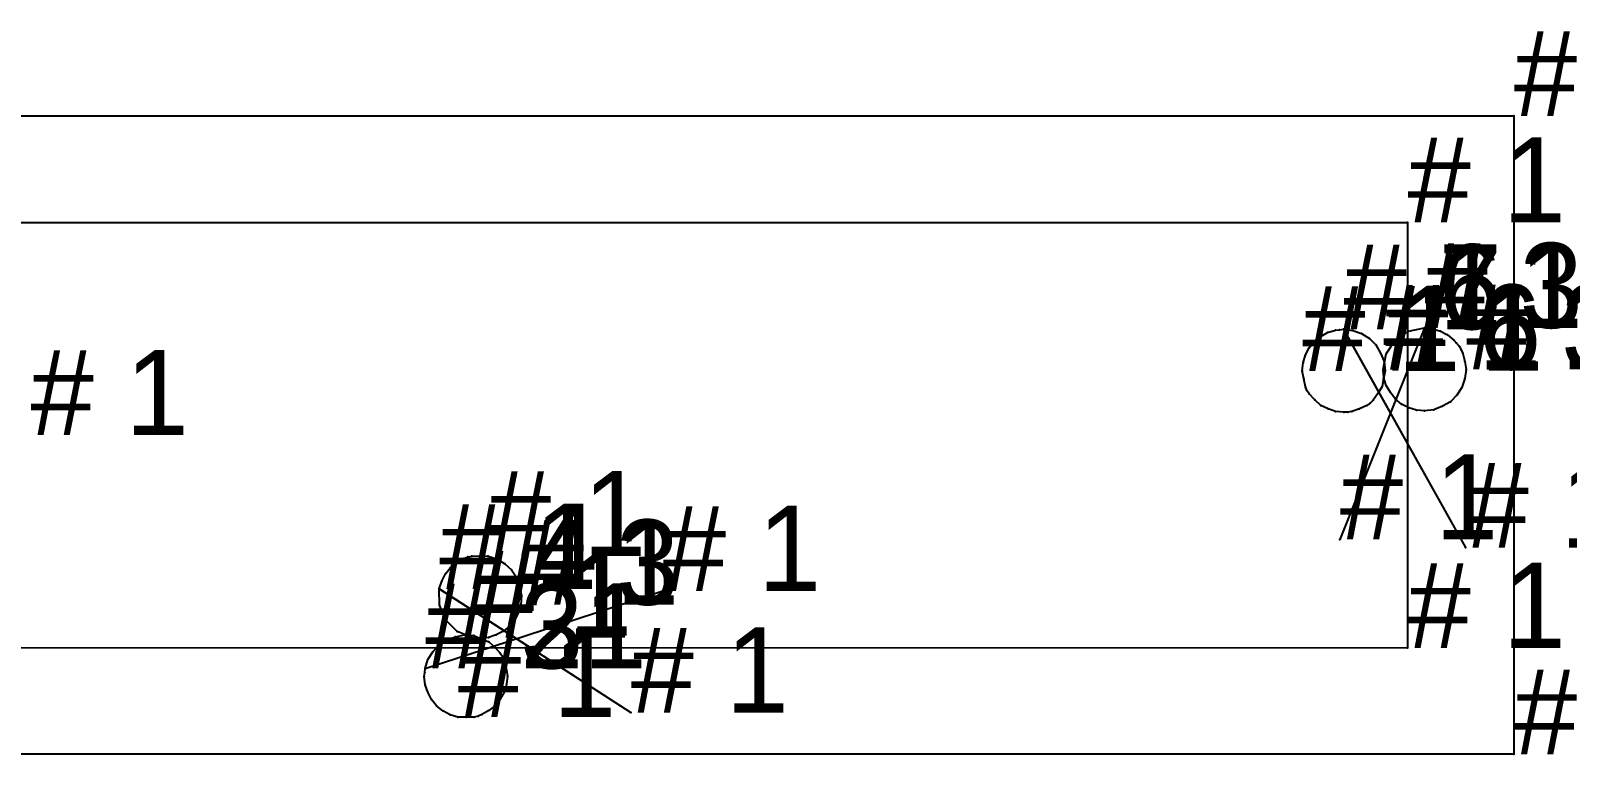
# Model space of a CAD drawing. Extents: x -10 to 8445, y -315 to 270.
# Drawn here: x 3280.1 to 3424.4, y -30 to 38 of the extents above; entities that cross this region are included whole.
import ezdxf

# ---------------------------------------------------------------- set-up
doc = ezdxf.new("R2010")
doc.units = 0

# ---------------------------------------------------------------- blocks, each defined once
blk = doc.blocks.new('SP7400910-S_XS')
at = {"layer": '1'}
blk.add_lwpolyline([(-30982.1289, -61601.4453), (-31511.9121, -61601.4492), (-31511.9121, -61541.4492), (-30982.1289, -61541.4492)], close=True, dxfattribs=at)
at = {"layer": '14'}
blk.add_lwpolyline([(-30992.1289, -61591.4453), (-31501.9199, -61591.4648), (-31501.9199, -61551.4648), (-30992.127, -61551.4648)], close=True, dxfattribs=at)
at = {"layer": '2'}
for p in [(-30982.1289, -61541.4492), (-30992.127, -61551.4648), (-30999.6289, -61561.8047), (-30998.8945, -61561.5859), (-30998.5117, -61561.5469), (-30998.1289, -61561.5117), (-30998.1289, -61561.5117), (-30998.1289, -61561.5117), (-30996.4492, -61561.9063), (-30990.5352, -61561.3828), (-30990.5352, -61561.3828), (-30990.5352, -61561.3828), (-30989.043, -61561.6797), (-31000.8945, -61562.6602), (-30995.0977, -61562.9805), (-30993.2852, -61562.5352), (-30987.7773, -61562.5195), (-30987.5313, -61562.8125), (-30987.2852, -61563.1094), (-31001.7227, -61563.9219), (-30994.332, -61564.5391), (-30986.9258, -61563.7852), (-31002.0195, -61565.418), (-31002.0195, -61565.4258), (-31001.8711, -61566.1641), (-30994.4258, -61565.3008), (-30994.4258, -61565.3008), (-30994.3867, -61565.6758), (-30994.3711, -61566.1523), (-30994.3477, -61566.0508), (-30994.2227, -61565.3984), (-30994.2227, -61565.4063), (-30986.6289, -61565.2734), (-30986.6289, -61565.2734), (-31001.7227, -61566.9063), (-31001.3555, -61567.5781), (-30994.5195, -61566.8984), (-30994.1211, -61566.7891), (-30987.0273, -61566.9648), (-31000.2773, -61568.6563), (-30998.8789, -61569.2344), (-30998.1133, -61569.3125), (-30998.1133, -61569.3125), (-30997.3555, -61569.2383), (-30995.9414, -61568.6563), (-30995.3633, -61568.1641), (-30993.2773, -61568.0547), (-30992.0117, -61568.8984), (-30990.5195, -61569.1875), (-30990.5195, -61569.1875), (-30989.6523, -61569.0781), (-30988.0977, -61568.3203), (-30998.4824, -61581.2539), (-30986.6855, -61582.0273), (-31081.4219, -61583.418), (-31081.0859, -61583.2344), (-31080.75, -61583.0508), (-31080.0156, -61582.8281), (-31078.4961, -61582.8203), (-31078.4941, -61582.8203), (-31076.9141, -61583.5352), (-31082.4883, -61584.4961), (-31075.793, -61584.8516), (-31083.0664, -61585.9063), (-31083.0664, -61585.9063), (-31083.0664, -61585.9063), (-31075.3477, -61586.5195), (-31062.0684, -61586.0938), (-31075.4063, -61587.3945), (-31075.4063, -61587.3945), (-31082.4648, -61588.832), (-31075.9766, -61588.8008), (-31082.3789, -61590.6875), (-31080.6992, -61590.2383), (-31079.9746, -61590.4766), (-31079.9727, -61590.4766), (-31079.832, -61590.3008), (-31079.8281, -61590.3008), (-31079.5957, -61590.5117), (-31079.2188, -61590.5469), (-31079.125, -61590.5859), (-31078.4531, -61590.4648), (-31078.4219, -61590.8711), (-31077.0508, -61589.8828), (-31083.6914, -61591.8086), (-31077.3398, -61591.9453), (-30992.1289, -61591.4453), (-31084.4395, -61593.7656), (-31084.4023, -61593.3828), (-31084.4023, -61593.3828), (-31084.4023, -61593.3828), (-31076.9727, -61592.6133), (-31084.4766, -61594.1445), (-31084.4023, -61594.9102), (-31076.7461, -61594.8672), (-31076.7461, -61594.8672), (-31076.6719, -61594.1094), (-31083.8047, -61596.3125), (-31077.8047, -61596.8672), (-31076.9648, -61595.6016), (-31082.7266, -61597.375), (-31081.3164, -61597.9492), (-31081.3125, -61597.9492), (-31080.5547, -61597.9453), (-31079.7969, -61597.9453), (-31079.0703, -61597.7188), (-31065.0938, -61597.5273), (-30982.1289, -61601.4453)]:
    blk.add_point(p, dxfattribs=at)
at = {"layer": '3'}
for p in [(-31000.2832, -61562.1953), (-30997.2676, -61561.6172), (-30992.0293, -61561.6875), (-30989.7734, -61561.457), (-30988.3711, -61562.0352), (-31001.3711, -61563.2539), (-30995.7109, -61562.3711), (-30987.0742, -61563.4297), (-31001.9434, -61564.6563), (-30994.6719, -61563.7461), (-30994.1309, -61563.8047), (-30986.7422, -61564.5234), (-30994.2695, -61566.4297), (-30986.7324, -61566.1445), (-31001.5723, -61567.25), (-30994.916, -61567.5547), (-30993.7324, -61567.4414), (-30987.4863, -61567.7031), (-31000.8477, -61568.1367), (-30999.5957, -61568.9805), (-30997.7402, -61569.3125), (-30996.6426, -61568.9805), (-30995.6328, -61568.4375), (-30992.6875, -61568.5391), (-30991.2813, -61569.1172), (-30988.8535, -61568.7461), (-31082.0078, -61583.9063), (-31080.3945, -61582.9023), (-31079.2559, -61582.7891), (-31077.6621, -61583.0898), (-31082.8457, -61585.1719), (-31076.2813, -61584.1289), (-31075.5234, -61585.6719), (-31083.0547, -61587.4297), (-31075.623, -61588.125), (-31076.4629, -61589.3945), (-31081.5488, -61590.4141), (-31081.3828, -61589.9023), (-31078.832, -61590.543), (-31077.7402, -61590.2109), (-31084.1309, -61592.5547), (-31083.0957, -61591.1758), (-31077.8535, -61591.3867), (-31077.123, -61592.2617), (-31076.7832, -61593.3594), (-31076.8184, -61595.2422), (-31084.1406, -61595.625), (-31077.3574, -61596.2539), (-31083.3184, -61596.8984), (-31082.0488, -61597.7305), (-31079.4316, -61597.8711), (-31078.4219, -61597.3242)]:
    blk.add_point(p, dxfattribs=at)
at = {"layer": '8'}
for points in [[(-31002.0195, -61565.418), (-31001.9434, -61564.6563), (-31001.7227, -61563.9219), (-31001.3711, -61563.2539), (-31000.8945, -61562.6602), (-31000.2832, -61562.1953), (-30999.6289, -61561.8047), (-30998.8945, -61561.5859), (-30998.5117, -61561.5469), (-30998.1289, -61561.5117)], [(-30990.5352, -61561.3828), (-30998.4824, -61581.2539)], [(-30998.1289, -61561.5117), (-30997.2676, -61561.6172), (-30996.4492, -61561.9063), (-30995.7109, -61562.3711), (-30995.0977, -61562.9805), (-30994.6719, -61563.7461), (-30994.332, -61564.5391), (-30994.2227, -61565.3984)], [(-30998.1289, -61561.5117), (-30986.6855, -61582.0273)], [(-30994.4258, -61565.3008), (-30994.1309, -61563.8047), (-30993.2852, -61562.5352), (-30992.0293, -61561.6875), (-30990.5352, -61561.3828)], [(-30990.5352, -61561.3828), (-30989.7734, -61561.457), (-30989.043, -61561.6797), (-30988.3711, -61562.0352), (-30987.7773, -61562.5195), (-30987.5313, -61562.8125), (-30987.2852, -61563.1094), (-30987.0742, -61563.4297), (-30986.9258, -61563.7852), (-30986.7422, -61564.5234), (-30986.6289, -61565.2734)], [(-30998.1133, -61569.3125), (-30998.8789, -61569.2344), (-30999.5957, -61568.9805), (-31000.2773, -61568.6563), (-31000.8477, -61568.1367), (-31001.3555, -61567.5781), (-31001.5723, -61567.25), (-31001.7227, -61566.9063), (-31001.8711, -61566.1641), (-31002.0195, -61565.4258)], [(-30994.2227, -61565.4063), (-30994.3711, -61566.1523), (-30994.5195, -61566.8984), (-30994.916, -61567.5547), (-30995.3633, -61568.1641), (-30995.6328, -61568.4375), (-30995.9414, -61568.6563), (-30996.6426, -61568.9805), (-30997.3555, -61569.2383), (-30997.7402, -61569.3125), (-30998.1133, -61569.3125)], [(-30990.5195, -61569.1875), (-30991.2813, -61569.1172), (-30992.0117, -61568.8984), (-30992.6875, -61568.5391), (-30993.2773, -61568.0547), (-30993.7324, -61567.4414), (-30994.1211, -61566.7891), (-30994.2695, -61566.4297), (-30994.3477, -61566.0508), (-30994.3867, -61565.6758), (-30994.4258, -61565.3008)], [(-30986.6289, -61565.2734), (-30986.7324, -61566.1445), (-30987.0273, -61566.9648), (-30987.4863, -61567.7031), (-30988.0977, -61568.3203), (-30988.8535, -61568.7461), (-30989.6523, -61569.0781), (-30990.5195, -61569.1875)], [(-31083.0664, -61585.9063), (-31082.8457, -61585.1719), (-31082.4883, -61584.4961), (-31082.0078, -61583.9063), (-31081.4219, -61583.418), (-31081.0859, -61583.2344), (-31080.75, -61583.0508), (-31080.3945, -61582.9023), (-31080.0156, -61582.8281), (-31079.2559, -61582.7891), (-31078.4961, -61582.8203)], [(-31078.4941, -61582.8203), (-31077.6621, -61583.0898), (-31076.9141, -61583.5352), (-31076.2813, -61584.1289), (-31075.793, -61584.8516), (-31075.5234, -61585.6719), (-31075.3477, -61586.5195), (-31075.4063, -61587.3945)], [(-31084.4023, -61593.3828), (-31062.0684, -61586.0938)], [(-31079.9746, -61590.4766), (-31081.3828, -61589.9023), (-31082.4648, -61588.832), (-31083.0547, -61587.4297), (-31083.0664, -61585.9063)], [(-31083.0664, -61585.9063), (-31065.0938, -61597.5273)], [(-31075.4063, -61587.3945), (-31075.623, -61588.125), (-31075.9766, -61588.8008), (-31076.4629, -61589.3945), (-31077.0508, -61589.8828), (-31077.7402, -61590.2109), (-31078.4531, -61590.4648), (-31078.832, -61590.543), (-31079.2188, -61590.5469), (-31079.5957, -61590.5117), (-31079.9727, -61590.4766)], [(-31084.4023, -61593.3828), (-31084.1309, -61592.5547), (-31083.6914, -61591.8086), (-31083.0957, -61591.1758), (-31082.3789, -61590.6875), (-31081.5488, -61590.4141), (-31080.6992, -61590.2383), (-31079.832, -61590.3008)], [(-31079.8281, -61590.3008), (-31079.125, -61590.5859), (-31078.4219, -61590.8711), (-31077.8535, -61591.3867), (-31077.3398, -61591.9453), (-31077.123, -61592.2617), (-31076.9727, -61592.6133), (-31076.7832, -61593.3594), (-31076.6719, -61594.1094), (-31076.7461, -61594.8672)], [(-31081.3164, -61597.9492), (-31082.0488, -61597.7305), (-31082.7266, -61597.375), (-31083.3184, -61596.8984), (-31083.8047, -61596.3125), (-31084.1406, -61595.625), (-31084.4023, -61594.9102), (-31084.4766, -61594.1445), (-31084.4395, -61593.7656), (-31084.4023, -61593.3828)], [(-31076.7461, -61594.8672), (-31076.8184, -61595.2422), (-31076.9648, -61595.6016), (-31077.3574, -61596.2539), (-31077.8047, -61596.8672), (-31078.4219, -61597.3242), (-31079.0703, -61597.7188), (-31079.4316, -61597.8711), (-31079.7969, -61597.9453), (-31080.5547, -61597.9453), (-31081.3125, -61597.9492)]]:
    blk.add_lwpolyline(points, dxfattribs=at)
blk = doc.blocks.new('SP7400910-S_S')
at = {"layer": '1'}
blk.add_lwpolyline([(-30982.1289, -61601.4453), (-31511.9121, -61601.4492), (-31511.9121, -61541.4492), (-30982.1289, -61541.4492)], close=True, dxfattribs=at)
at = {"layer": '14'}
blk.add_lwpolyline([(-30992.1289, -61591.4453), (-31501.9199, -61591.4648), (-31501.9199, -61551.4648), (-30992.127, -61551.4648)], close=True, dxfattribs=at)
at = {"layer": '2'}
for p in [(-30982.1289, -61541.4492), (-30992.127, -61551.4648), (-30999.6289, -61561.8047), (-30998.8945, -61561.5859), (-30998.5117, -61561.5469), (-30998.1309, -61561.5117), (-30998.1289, -61561.5117), (-30998.1289, -61561.5156), (-30996.4492, -61561.9063), (-30990.5352, -61561.3828), (-30990.5352, -61561.3867), (-30990.5332, -61561.3828), (-30989.043, -61561.6797), (-31000.8945, -61562.6602), (-30995.0977, -61562.9805), (-30993.2852, -61562.5352), (-30987.7773, -61562.5195), (-30987.5313, -61562.8125), (-30987.2852, -61563.1094), (-31001.7227, -61563.9219), (-30994.332, -61564.5391), (-30986.9258, -61563.7852), (-31002.0195, -61565.4141), (-31002.0195, -61565.4258), (-31001.8711, -61566.1641), (-30994.4258, -61565.3008), (-30994.4258, -61565.3047), (-30994.3867, -61565.6758), (-30994.3711, -61566.1523), (-30994.3477, -61566.0508), (-30994.2227, -61565.3984), (-30994.2227, -61565.4063), (-30986.6289, -61565.2734), (-30986.6289, -61565.2773), (-31001.7227, -61566.9063), (-31001.3555, -61567.5781), (-30994.5195, -61566.8984), (-30994.1211, -61566.7891), (-30987.0273, -61566.9648), (-31000.2773, -61568.6563), (-30998.8789, -61569.2344), (-30998.1133, -61569.3125), (-30998.1113, -61569.3125), (-30997.3555, -61569.2383), (-30995.9414, -61568.6563), (-30995.3633, -61568.1641), (-30993.2773, -61568.0547), (-30992.0117, -61568.8984), (-30990.5215, -61569.1875), (-30990.5195, -61569.1875), (-30989.6523, -61569.0781), (-30988.0977, -61568.3203), (-30998.4824, -61581.2539), (-30986.6855, -61582.0273), (-31081.4219, -61583.4141), (-31081.0859, -61583.2344), (-31080.75, -61583.0508), (-31080.0156, -61582.8281), (-31078.4961, -61582.8203), (-31078.4941, -61582.8203), (-31076.9141, -61583.5352), (-31082.4883, -61584.4961), (-31075.793, -61584.8516), (-31083.0664, -61585.9023), (-31083.0664, -61585.9063), (-31083.0645, -61585.9063), (-31075.3477, -61586.5195), (-31062.0684, -61586.0938), (-31075.4063, -61587.3945), (-31075.4063, -61587.3984), (-31082.4648, -61588.832), (-31075.9766, -61588.8008), (-31082.3789, -61590.6875), (-31080.6992, -61590.2383), (-31079.9746, -61590.4766), (-31079.9727, -61590.4766), (-31079.832, -61590.3008), (-31079.8281, -61590.3008), (-31079.5957, -61590.5117), (-31079.2188, -61590.5469), (-31079.123, -61590.5859), (-31078.4531, -61590.4648), (-31078.4219, -61590.8711), (-31077.0508, -61589.8828), (-31083.6914, -61591.8086), (-31077.3398, -61591.9453), (-30992.1289, -61591.4453), (-31084.4395, -61593.7656), (-31084.4023, -61593.3828), (-31084.4023, -61593.3867), (-31084.4004, -61593.3828), (-31076.9727, -61592.6133), (-31084.4766, -61594.1445), (-31084.4023, -61594.9102), (-31076.7461, -61594.8633), (-31076.7461, -61594.8672), (-31076.6719, -61594.1094), (-31083.8047, -61596.3125), (-31077.8047, -61596.8672), (-31076.9648, -61595.6016), (-31082.7266, -61597.375), (-31081.3164, -61597.9492), (-31081.3125, -61597.9492), (-31080.5547, -61597.9453), (-31079.7969, -61597.9453), (-31079.0703, -61597.7188), (-31065.0938, -61597.5273), (-30982.1289, -61601.4453)]:
    blk.add_point(p, dxfattribs=at)
at = {"layer": '3'}
for p in [(-31000.2832, -61562.1953), (-30997.2676, -61561.6172), (-30992.0293, -61561.6875), (-30989.7734, -61561.457), (-30988.3711, -61562.0352), (-31001.3711, -61563.2539), (-30995.7109, -61562.3711), (-30987.0742, -61563.4297), (-31001.9434, -61564.6563), (-30994.6719, -61563.7461), (-30994.1309, -61563.8047), (-30986.7422, -61564.5234), (-30994.2695, -61566.4297), (-30986.7324, -61566.1445), (-31001.5723, -61567.2461), (-30994.916, -61567.5547), (-30993.7324, -61567.4414), (-30987.4863, -61567.7031), (-31000.8477, -61568.1367), (-30999.5957, -61568.9805), (-30997.7402, -61569.3125), (-30996.6426, -61568.9805), (-30995.6328, -61568.4375), (-30992.6875, -61568.5391), (-30991.2813, -61569.1172), (-30988.8535, -61568.7461), (-31082.0078, -61583.9063), (-31080.3945, -61582.9023), (-31079.2559, -61582.7891), (-31077.6621, -61583.0898), (-31082.8457, -61585.1719), (-31076.2813, -61584.1289), (-31075.5234, -61585.6719), (-31083.0547, -61587.4297), (-31075.623, -61588.125), (-31076.4629, -61589.3945), (-31081.5488, -61590.4141), (-31081.3828, -61589.9023), (-31078.832, -61590.543), (-31077.7402, -61590.2109), (-31084.1309, -61592.5547), (-31083.0957, -61591.1758), (-31077.8535, -61591.3867), (-31077.123, -61592.2617), (-31076.7832, -61593.3594), (-31076.8184, -61595.2422), (-31084.1406, -61595.625), (-31077.3574, -61596.2539), (-31083.3184, -61596.8984), (-31082.0488, -61597.7305), (-31079.4316, -61597.8711), (-31078.4219, -61597.3242)]:
    blk.add_point(p, dxfattribs=at)
at = {"layer": '8'}
for points in [[(-31002.0195, -61565.4141), (-31001.9434, -61564.6563), (-31001.7227, -61563.9219), (-31001.3711, -61563.2539), (-31000.8945, -61562.6602), (-31000.2832, -61562.1953), (-30999.6289, -61561.8047), (-30998.8945, -61561.5859), (-30998.5117, -61561.5469), (-30998.1309, -61561.5117)], [(-30990.5352, -61561.3867), (-30998.4824, -61581.2539)], [(-30998.1289, -61561.5117), (-30997.2676, -61561.6172), (-30996.4492, -61561.9063), (-30995.7109, -61562.3711), (-30995.0977, -61562.9805), (-30994.6719, -61563.7461), (-30994.332, -61564.5391), (-30994.2227, -61565.3984)], [(-30998.1289, -61561.5156), (-30986.6855, -61582.0273)], [(-30994.4258, -61565.3008), (-30994.1309, -61563.8047), (-30993.2852, -61562.5352), (-30992.0293, -61561.6875), (-30990.5352, -61561.3828)], [(-30990.5332, -61561.3828), (-30989.7734, -61561.457), (-30989.043, -61561.6797), (-30988.3711, -61562.0352), (-30987.7773, -61562.5195), (-30987.5313, -61562.8125), (-30987.2852, -61563.1094), (-30987.0742, -61563.4297), (-30986.9258, -61563.7852), (-30986.7422, -61564.5234), (-30986.6289, -61565.2734)], [(-30998.1133, -61569.3125), (-30998.8789, -61569.2344), (-30999.5957, -61568.9805), (-31000.2773, -61568.6563), (-31000.8477, -61568.1367), (-31001.3555, -61567.5781), (-31001.5723, -61567.2461), (-31001.7227, -61566.9063), (-31001.8711, -61566.1641), (-31002.0195, -61565.4258)], [(-30994.2227, -61565.4063), (-30994.3711, -61566.1523), (-30994.5195, -61566.8984), (-30994.916, -61567.5547), (-30995.3633, -61568.1641), (-30995.6328, -61568.4375), (-30995.9414, -61568.6563), (-30996.6426, -61568.9805), (-30997.3555, -61569.2383), (-30997.7402, -61569.3125), (-30998.1113, -61569.3125)], [(-30990.5215, -61569.1875), (-30991.2813, -61569.1172), (-30992.0117, -61568.8984), (-30992.6875, -61568.5391), (-30993.2773, -61568.0547), (-30993.7324, -61567.4414), (-30994.1211, -61566.7891), (-30994.2695, -61566.4297), (-30994.3477, -61566.0508), (-30994.3867, -61565.6758), (-30994.4258, -61565.3047)], [(-30986.6289, -61565.2773), (-30986.7324, -61566.1445), (-30987.0273, -61566.9648), (-30987.4863, -61567.7031), (-30988.0977, -61568.3203), (-30988.8535, -61568.7461), (-30989.6523, -61569.0781), (-30990.5195, -61569.1875)], [(-31083.0664, -61585.9023), (-31082.8457, -61585.1719), (-31082.4883, -61584.4961), (-31082.0078, -61583.9063), (-31081.4219, -61583.4141), (-31081.0859, -61583.2344), (-31080.75, -61583.0508), (-31080.3945, -61582.9023), (-31080.0156, -61582.8281), (-31079.2559, -61582.7891), (-31078.4961, -61582.8203)], [(-31078.4941, -61582.8203), (-31077.6621, -61583.0898), (-31076.9141, -61583.5352), (-31076.2813, -61584.1289), (-31075.793, -61584.8516), (-31075.5234, -61585.6719), (-31075.3477, -61586.5195), (-31075.4063, -61587.3945)], [(-31084.4004, -61593.3828), (-31062.0684, -61586.0938)], [(-31079.9746, -61590.4766), (-31081.3828, -61589.9023), (-31082.4648, -61588.832), (-31083.0547, -61587.4297), (-31083.0664, -61585.9063)], [(-31083.0645, -61585.9063), (-31065.0938, -61597.5273)], [(-31075.4063, -61587.3984), (-31075.623, -61588.125), (-31075.9766, -61588.8008), (-31076.4629, -61589.3945), (-31077.0508, -61589.8828), (-31077.7402, -61590.2109), (-31078.4531, -61590.4648), (-31078.832, -61590.543), (-31079.2188, -61590.5469), (-31079.5957, -61590.5117), (-31079.9727, -61590.4766)], [(-31084.4023, -61593.3828), (-31084.1309, -61592.5547), (-31083.6914, -61591.8086), (-31083.0957, -61591.1758), (-31082.3789, -61590.6875), (-31081.5488, -61590.4141), (-31080.6992, -61590.2383), (-31079.832, -61590.3008)], [(-31079.8281, -61590.3008), (-31079.123, -61590.5859), (-31078.4219, -61590.8711), (-31077.8535, -61591.3867), (-31077.3398, -61591.9453), (-31077.123, -61592.2617), (-31076.9727, -61592.6133), (-31076.7832, -61593.3594), (-31076.6719, -61594.1094), (-31076.7461, -61594.8633)], [(-31081.3164, -61597.9492), (-31082.0488, -61597.7305), (-31082.7266, -61597.375), (-31083.3184, -61596.8984), (-31083.8047, -61596.3125), (-31084.1406, -61595.625), (-31084.4023, -61594.9102), (-31084.4766, -61594.1445), (-31084.4395, -61593.7656), (-31084.4023, -61593.3867)], [(-31076.7461, -61594.8672), (-31076.8184, -61595.2422), (-31076.9648, -61595.6016), (-31077.3574, -61596.2539), (-31077.8047, -61596.8672), (-31078.4219, -61597.3242), (-31079.0703, -61597.7188), (-31079.4316, -61597.8711), (-31079.7969, -61597.9453), (-31080.5547, -61597.9453), (-31081.3125, -61597.9492)]]:
    blk.add_lwpolyline(points, dxfattribs=at)
at = {"layer": '1'}
for p in [(-30982.1289, -61541.4492), (-30982.1289, -61601.4453)]:
    blk.add_text('# 1', height=8, dxfattribs=at).set_placement(p)
at = {"layer": '14'}
for p in [(-30992.127, -61551.4648), (-30992.1289, -61591.4453)]:
    blk.add_text('# 1', height=8, dxfattribs=at).set_placement(p)
at = {"layer": '2'}
for s, p in [('# 1', (-30982.1289, -61541.4492)), ('# 1', (-30992.127, -61551.4648)), ('# 7', (-30998.1309, -61561.5117)), ('# 6', (-30998.1289, -61561.5156)), ('# 1', (-30998.1289, -61561.5117)), ('# 3', (-30990.5352, -61561.3867)), ('# 1', (-30990.5352, -61561.3828)), ('# 1', (-30990.5332, -61561.3828)), ('# 1', (-31002.0195, -61565.4141)), ('# 1', (-31002.0195, -61565.4258)), ('# 6', (-30994.4258, -61565.3047)), ('# 1', (-30994.4258, -61565.3008)), ('# 1', (-30994.2227, -61565.3984)), ('# 1', (-30994.2227, -61565.4063)), ('# 3', (-30986.6289, -61565.2773)), ('# 1', (-30986.6289, -61565.2734)), ('# 1', (-30998.1133, -61569.3125)), ('# 1', (-30998.1113, -61569.3125)), ('# 2', (-30990.5215, -61569.1875)), ('# 1', (-30990.5195, -61569.1875)), ('# 1', (-30998.4824, -61581.2539)), ('# 1', (-31078.4961, -61582.8203)), ('# 1', (-31078.4941, -61582.8203)), ('# 1', (-30986.6855, -61582.0273)), ('# 4', (-31083.0664, -61585.9023)), ('# 1', (-31083.0664, -61585.9063)), ('# 1', (-31083.0645, -61585.9063)), ('# 1', (-31062.0684, -61586.0938)), ('# 3', (-31075.4063, -61587.3984)), ('# 1', (-31075.4063, -61587.3945)), ('# 1', (-31079.832, -61590.3008)), ('# 1', (-31079.8281, -61590.3008)), ('# 1', (-31079.9746, -61590.4766)), ('# 1', (-31079.9727, -61590.4766)), ('# 1', (-30992.1289, -61591.4453)), ('# 3', (-31084.4023, -61593.3867)), ('# 21', (-31084.4004, -61593.3828)), ('# 1', (-31084.4023, -61593.3828)), ('# 14', (-31076.7461, -61594.8633)), ('# 1', (-31076.7461, -61594.8672)), ('# 1', (-31065.0938, -61597.5273)), ('# 1', (-31081.3164, -61597.9492)), ('# 1', (-31081.3125, -61597.9492)), ('# 1', (-30982.1289, -61601.4453))]:
    blk.add_text(s, height=8, dxfattribs=at).set_placement(p)
at = {"layer": '7'}
blk.add_text('# 1', height=8, dxfattribs=at).set_placement((-31121.4668, -61571.4414))
at = {"layer": '8'}
for s, p in [('# 7', (-30998.1309, -61561.5117)), ('# 6', (-30998.1289, -61561.5156)), ('# 1', (-30998.1289, -61561.5117)), ('# 3', (-30990.5352, -61561.3867)), ('# 1', (-30990.5352, -61561.3828)), ('# 1', (-30990.5332, -61561.3828)), ('# 1', (-31002.0195, -61565.4141)), ('# 1', (-31002.0195, -61565.4258)), ('# 6', (-30994.4258, -61565.3047)), ('# 1', (-30994.4258, -61565.3008)), ('# 1', (-30994.2227, -61565.3984)), ('# 1', (-30994.2227, -61565.4063)), ('# 3', (-30986.6289, -61565.2773)), ('# 1', (-30986.6289, -61565.2734)), ('# 1', (-30998.1133, -61569.3125)), ('# 1', (-30998.1113, -61569.3125)), ('# 2', (-30990.5215, -61569.1875)), ('# 1', (-30990.5195, -61569.1875)), ('# 1', (-30998.4824, -61581.2539)), ('# 1', (-31078.4961, -61582.8203)), ('# 1', (-31078.4941, -61582.8203)), ('# 1', (-30986.6855, -61582.0273)), ('# 4', (-31083.0664, -61585.9023)), ('# 1', (-31083.0664, -61585.9063)), ('# 1', (-31083.0645, -61585.9063)), ('# 1', (-31062.0684, -61586.0938)), ('# 3', (-31075.4063, -61587.3984)), ('# 1', (-31075.4063, -61587.3945)), ('# 1', (-31079.832, -61590.3008)), ('# 1', (-31079.8281, -61590.3008)), ('# 1', (-31079.9746, -61590.4766)), ('# 1', (-31079.9727, -61590.4766)), ('# 3', (-31084.4023, -61593.3867)), ('# 21', (-31084.4004, -61593.3828)), ('# 1', (-31084.4023, -61593.3828)), ('# 14', (-31076.7461, -61594.8633)), ('# 1', (-31076.7461, -61594.8672)), ('# 1', (-31065.0938, -61597.5273)), ('# 1', (-31081.3164, -61597.9492)), ('# 1', (-31081.3125, -61597.9492))]:
    blk.add_text(s, height=8, dxfattribs=at).set_placement(p)
blk = doc.blocks.new('SP7400910-S_M')
at = {"layer": '1'}
blk.add_lwpolyline([(-30982.1289, -61601.4453), (-31511.9121, -61601.4492), (-31511.9121, -61541.4492), (-30982.1289, -61541.4492)], close=True, dxfattribs=at)
at = {"layer": '14'}
blk.add_lwpolyline([(-30992.1289, -61591.4453), (-31501.9199, -61591.4648), (-31501.9199, -61551.4648), (-30992.127, -61551.4648)], close=True, dxfattribs=at)
at = {"layer": '2'}
for p in [(-30982.1289, -61541.4492), (-30992.127, -61551.4648), (-30999.6289, -61561.8047), (-30998.8945, -61561.5859), (-30998.5117, -61561.5469), (-30998.1289, -61561.5117), (-30998.1289, -61561.5117), (-30998.1289, -61561.5117), (-30996.4492, -61561.9063), (-30990.5352, -61561.3828), (-30990.5352, -61561.3828), (-30990.5352, -61561.3828), (-30989.043, -61561.6797), (-31000.8945, -61562.6602), (-30995.0977, -61562.9805), (-30993.2852, -61562.5352), (-30987.7773, -61562.5195), (-30987.5313, -61562.8125), (-30987.2852, -61563.1094), (-31001.7227, -61563.9219), (-30994.332, -61564.5391), (-30986.9258, -61563.7852), (-31002.0195, -61565.418), (-31002.0195, -61565.4258), (-31001.8711, -61566.1641), (-30994.4258, -61565.3008), (-30994.4258, -61565.3008), (-30994.3867, -61565.6758), (-30994.3711, -61566.1523), (-30994.3477, -61566.0508), (-30994.2227, -61565.3984), (-30994.2227, -61565.4063), (-30986.6289, -61565.2734), (-30986.6289, -61565.2734), (-31001.7227, -61566.9063), (-31001.3555, -61567.5781), (-30994.5195, -61566.8984), (-30994.1211, -61566.7891), (-30987.0273, -61566.9648), (-31000.2773, -61568.6563), (-30998.8789, -61569.2344), (-30998.1133, -61569.3125), (-30998.1133, -61569.3125), (-30997.3555, -61569.2383), (-30995.9414, -61568.6563), (-30995.3633, -61568.1641), (-30993.2773, -61568.0547), (-30992.0117, -61568.8984), (-30990.5195, -61569.1875), (-30990.5195, -61569.1875), (-30989.6523, -61569.0781), (-30988.0977, -61568.3203), (-30998.4824, -61581.2539), (-30986.6855, -61582.0273), (-31081.4219, -61583.418), (-31081.0859, -61583.2344), (-31080.75, -61583.0508), (-31080.0156, -61582.8281), (-31078.4961, -61582.8203), (-31078.4941, -61582.8203), (-31076.9141, -61583.5352), (-31082.4883, -61584.4961), (-31075.793, -61584.8516), (-31083.0664, -61585.9063), (-31083.0664, -61585.9063), (-31083.0664, -61585.9063), (-31075.3477, -61586.5195), (-31062.0684, -61586.0938), (-31075.4063, -61587.3945), (-31075.4063, -61587.3945), (-31082.4648, -61588.832), (-31075.9766, -61588.8008), (-31082.3789, -61590.6875), (-31080.6992, -61590.2383), (-31079.9746, -61590.4766), (-31079.9727, -61590.4766), (-31079.832, -61590.3008), (-31079.8281, -61590.3008), (-31079.5957, -61590.5117), (-31079.2188, -61590.5469), (-31079.125, -61590.5859), (-31078.4531, -61590.4648), (-31078.4219, -61590.8711), (-31077.0508, -61589.8828), (-31083.6914, -61591.8086), (-31077.3398, -61591.9453), (-30992.1289, -61591.4453), (-31084.4395, -61593.7656), (-31084.4023, -61593.3828), (-31084.4023, -61593.3828), (-31084.4023, -61593.3828), (-31076.9727, -61592.6133), (-31084.4766, -61594.1445), (-31084.4023, -61594.9102), (-31076.7461, -61594.8672), (-31076.7461, -61594.8672), (-31076.6719, -61594.1094), (-31083.8047, -61596.3125), (-31077.8047, -61596.8672), (-31076.9648, -61595.6016), (-31082.7266, -61597.375), (-31081.3164, -61597.9492), (-31081.3125, -61597.9492), (-31080.5547, -61597.9453), (-31079.7969, -61597.9453), (-31079.0703, -61597.7188), (-31065.0938, -61597.5273), (-30982.1289, -61601.4453)]:
    blk.add_point(p, dxfattribs=at)
at = {"layer": '3'}
for p in [(-31000.2832, -61562.1953), (-30997.2676, -61561.6172), (-30992.0293, -61561.6875), (-30989.7734, -61561.457), (-30988.3711, -61562.0352), (-31001.3711, -61563.2539), (-30995.7109, -61562.3711), (-30987.0742, -61563.4297), (-31001.9434, -61564.6563), (-30994.6719, -61563.7461), (-30994.1309, -61563.8047), (-30986.7422, -61564.5234), (-30994.2695, -61566.4297), (-30986.7324, -61566.1445), (-31001.5723, -61567.25), (-30994.916, -61567.5547), (-30993.7324, -61567.4414), (-30987.4863, -61567.7031), (-31000.8477, -61568.1367), (-30999.5957, -61568.9805), (-30997.7402, -61569.3125), (-30996.6426, -61568.9805), (-30995.6328, -61568.4375), (-30992.6875, -61568.5391), (-30991.2813, -61569.1172), (-30988.8535, -61568.7461), (-31082.0078, -61583.9063), (-31080.3945, -61582.9023), (-31079.2559, -61582.7891), (-31077.6621, -61583.0898), (-31082.8457, -61585.1719), (-31076.2813, -61584.1289), (-31075.5234, -61585.6719), (-31083.0547, -61587.4297), (-31075.623, -61588.125), (-31076.4629, -61589.3945), (-31081.5488, -61590.4141), (-31081.3828, -61589.9023), (-31078.832, -61590.543), (-31077.7402, -61590.2109), (-31084.1309, -61592.5547), (-31083.0957, -61591.1758), (-31077.8535, -61591.3867), (-31077.123, -61592.2617), (-31076.7832, -61593.3594), (-31076.8184, -61595.2422), (-31084.1406, -61595.625), (-31077.3574, -61596.2539), (-31083.3184, -61596.8984), (-31082.0488, -61597.7305), (-31079.4316, -61597.8711), (-31078.4219, -61597.3242)]:
    blk.add_point(p, dxfattribs=at)
at = {"layer": '8'}
for points in [[(-31002.0195, -61565.418), (-31001.9434, -61564.6563), (-31001.7227, -61563.9219), (-31001.3711, -61563.2539), (-31000.8945, -61562.6602), (-31000.2832, -61562.1953), (-30999.6289, -61561.8047), (-30998.8945, -61561.5859), (-30998.5117, -61561.5469), (-30998.1289, -61561.5117)], [(-30990.5352, -61561.3828), (-30998.4824, -61581.2539)], [(-30998.1289, -61561.5117), (-30997.2676, -61561.6172), (-30996.4492, -61561.9063), (-30995.7109, -61562.3711), (-30995.0977, -61562.9805), (-30994.6719, -61563.7461), (-30994.332, -61564.5391), (-30994.2227, -61565.3984)], [(-30998.1289, -61561.5117), (-30986.6855, -61582.0273)], [(-30994.4258, -61565.3008), (-30994.1309, -61563.8047), (-30993.2852, -61562.5352), (-30992.0293, -61561.6875), (-30990.5352, -61561.3828)], [(-30990.5352, -61561.3828), (-30989.7734, -61561.457), (-30989.043, -61561.6797), (-30988.3711, -61562.0352), (-30987.7773, -61562.5195), (-30987.5313, -61562.8125), (-30987.2852, -61563.1094), (-30987.0742, -61563.4297), (-30986.9258, -61563.7852), (-30986.7422, -61564.5234), (-30986.6289, -61565.2734)], [(-30998.1133, -61569.3125), (-30998.8789, -61569.2344), (-30999.5957, -61568.9805), (-31000.2773, -61568.6563), (-31000.8477, -61568.1367), (-31001.3555, -61567.5781), (-31001.5723, -61567.25), (-31001.7227, -61566.9063), (-31001.8711, -61566.1641), (-31002.0195, -61565.4258)], [(-30994.2227, -61565.4063), (-30994.3711, -61566.1523), (-30994.5195, -61566.8984), (-30994.916, -61567.5547), (-30995.3633, -61568.1641), (-30995.6328, -61568.4375), (-30995.9414, -61568.6563), (-30996.6426, -61568.9805), (-30997.3555, -61569.2383), (-30997.7402, -61569.3125), (-30998.1133, -61569.3125)], [(-30990.5195, -61569.1875), (-30991.2813, -61569.1172), (-30992.0117, -61568.8984), (-30992.6875, -61568.5391), (-30993.2773, -61568.0547), (-30993.7324, -61567.4414), (-30994.1211, -61566.7891), (-30994.2695, -61566.4297), (-30994.3477, -61566.0508), (-30994.3867, -61565.6758), (-30994.4258, -61565.3008)], [(-30986.6289, -61565.2734), (-30986.7324, -61566.1445), (-30987.0273, -61566.9648), (-30987.4863, -61567.7031), (-30988.0977, -61568.3203), (-30988.8535, -61568.7461), (-30989.6523, -61569.0781), (-30990.5195, -61569.1875)], [(-31083.0664, -61585.9063), (-31082.8457, -61585.1719), (-31082.4883, -61584.4961), (-31082.0078, -61583.9063), (-31081.4219, -61583.418), (-31081.0859, -61583.2344), (-31080.75, -61583.0508), (-31080.3945, -61582.9023), (-31080.0156, -61582.8281), (-31079.2559, -61582.7891), (-31078.4961, -61582.8203)], [(-31078.4941, -61582.8203), (-31077.6621, -61583.0898), (-31076.9141, -61583.5352), (-31076.2813, -61584.1289), (-31075.793, -61584.8516), (-31075.5234, -61585.6719), (-31075.3477, -61586.5195), (-31075.4063, -61587.3945)], [(-31084.4023, -61593.3828), (-31062.0684, -61586.0938)], [(-31079.9746, -61590.4766), (-31081.3828, -61589.9023), (-31082.4648, -61588.832), (-31083.0547, -61587.4297), (-31083.0664, -61585.9063)], [(-31083.0664, -61585.9063), (-31065.0938, -61597.5273)], [(-31075.4063, -61587.3945), (-31075.623, -61588.125), (-31075.9766, -61588.8008), (-31076.4629, -61589.3945), (-31077.0508, -61589.8828), (-31077.7402, -61590.2109), (-31078.4531, -61590.4648), (-31078.832, -61590.543), (-31079.2188, -61590.5469), (-31079.5957, -61590.5117), (-31079.9727, -61590.4766)], [(-31084.4023, -61593.3828), (-31084.1309, -61592.5547), (-31083.6914, -61591.8086), (-31083.0957, -61591.1758), (-31082.3789, -61590.6875), (-31081.5488, -61590.4141), (-31080.6992, -61590.2383), (-31079.832, -61590.3008)], [(-31079.8281, -61590.3008), (-31079.125, -61590.5859), (-31078.4219, -61590.8711), (-31077.8535, -61591.3867), (-31077.3398, -61591.9453), (-31077.123, -61592.2617), (-31076.9727, -61592.6133), (-31076.7832, -61593.3594), (-31076.6719, -61594.1094), (-31076.7461, -61594.8672)], [(-31081.3164, -61597.9492), (-31082.0488, -61597.7305), (-31082.7266, -61597.375), (-31083.3184, -61596.8984), (-31083.8047, -61596.3125), (-31084.1406, -61595.625), (-31084.4023, -61594.9102), (-31084.4766, -61594.1445), (-31084.4395, -61593.7656), (-31084.4023, -61593.3828)], [(-31076.7461, -61594.8672), (-31076.8184, -61595.2422), (-31076.9648, -61595.6016), (-31077.3574, -61596.2539), (-31077.8047, -61596.8672), (-31078.4219, -61597.3242), (-31079.0703, -61597.7188), (-31079.4316, -61597.8711), (-31079.7969, -61597.9453), (-31080.5547, -61597.9453), (-31081.3125, -61597.9492)]]:
    blk.add_lwpolyline(points, dxfattribs=at)
blk = doc.blocks.new('SP7400910-S_L')
at = {"layer": '1'}
blk.add_lwpolyline([(-30982.1289, -61601.4453), (-31511.9121, -61601.4492), (-31511.9121, -61541.4492), (-30982.1289, -61541.4492)], close=True, dxfattribs=at)
at = {"layer": '14'}
blk.add_lwpolyline([(-30992.1289, -61591.4453), (-31501.9199, -61591.4648), (-31501.9199, -61551.4648), (-30992.127, -61551.4648)], close=True, dxfattribs=at)
at = {"layer": '2'}
for p in [(-30982.1289, -61541.4492), (-30992.127, -61551.4648), (-30999.6289, -61561.8047), (-30998.8945, -61561.5859), (-30998.5117, -61561.5469), (-30998.1289, -61561.5117), (-30998.1289, -61561.5117), (-30998.1289, -61561.5117), (-30996.4492, -61561.9063), (-30990.5352, -61561.3828), (-30990.5352, -61561.3828), (-30990.5352, -61561.3828), (-30989.043, -61561.6797), (-31000.8945, -61562.6602), (-30995.0977, -61562.9805), (-30993.2852, -61562.5352), (-30987.7773, -61562.5195), (-30987.5313, -61562.8125), (-30987.2852, -61563.1094), (-31001.7227, -61563.9219), (-30994.332, -61564.5391), (-30986.9258, -61563.7852), (-31002.0195, -61565.418), (-31002.0195, -61565.4258), (-31001.8711, -61566.1641), (-30994.4258, -61565.3008), (-30994.4258, -61565.3008), (-30994.3867, -61565.6758), (-30994.3711, -61566.1523), (-30994.3477, -61566.0508), (-30994.2227, -61565.3984), (-30994.2227, -61565.4063), (-30986.6289, -61565.2734), (-30986.6289, -61565.2734), (-31001.7227, -61566.9063), (-31001.3555, -61567.5781), (-30994.5195, -61566.8984), (-30994.1211, -61566.7891), (-30987.0273, -61566.9648), (-31000.2773, -61568.6563), (-30998.8789, -61569.2344), (-30998.1133, -61569.3125), (-30998.1133, -61569.3125), (-30997.3555, -61569.2383), (-30995.9414, -61568.6563), (-30995.3633, -61568.1641), (-30993.2773, -61568.0547), (-30992.0117, -61568.8984), (-30990.5195, -61569.1875), (-30990.5195, -61569.1875), (-30989.6523, -61569.0781), (-30988.0977, -61568.3203), (-30998.4824, -61581.2539), (-30986.6855, -61582.0273), (-31081.4219, -61583.418), (-31081.0859, -61583.2344), (-31080.75, -61583.0508), (-31080.0156, -61582.8281), (-31078.4961, -61582.8203), (-31078.4941, -61582.8203), (-31076.9141, -61583.5352), (-31082.4883, -61584.4961), (-31075.793, -61584.8516), (-31083.0664, -61585.9063), (-31083.0664, -61585.9063), (-31083.0664, -61585.9063), (-31075.3477, -61586.5195), (-31062.0684, -61586.0938), (-31075.4063, -61587.3945), (-31075.4063, -61587.3945), (-31082.4648, -61588.832), (-31075.9766, -61588.8008), (-31082.3789, -61590.6875), (-31080.6992, -61590.2383), (-31079.9746, -61590.4766), (-31079.9727, -61590.4766), (-31079.832, -61590.3008), (-31079.8281, -61590.3008), (-31079.5957, -61590.5117), (-31079.2188, -61590.5469), (-31079.125, -61590.5859), (-31078.4531, -61590.4648), (-31078.4219, -61590.8711), (-31077.0508, -61589.8828), (-31083.6914, -61591.8086), (-31077.3398, -61591.9453), (-30992.1289, -61591.4453), (-31084.4395, -61593.7656), (-31084.4023, -61593.3828), (-31084.4023, -61593.3828), (-31084.4023, -61593.3828), (-31076.9727, -61592.6133), (-31084.4766, -61594.1445), (-31084.4023, -61594.9102), (-31076.7461, -61594.8672), (-31076.7461, -61594.8672), (-31076.6719, -61594.1094), (-31083.8047, -61596.3125), (-31077.8047, -61596.8672), (-31076.9648, -61595.6016), (-31082.7266, -61597.375), (-31081.3164, -61597.9492), (-31081.3125, -61597.9492), (-31080.5547, -61597.9453), (-31079.7969, -61597.9453), (-31079.0703, -61597.7188), (-31065.0938, -61597.5273), (-30982.1289, -61601.4453)]:
    blk.add_point(p, dxfattribs=at)
at = {"layer": '3'}
for p in [(-31000.2832, -61562.1953), (-30997.2676, -61561.6172), (-30992.0293, -61561.6875), (-30989.7734, -61561.457), (-30988.3711, -61562.0352), (-31001.3711, -61563.2539), (-30995.7109, -61562.3711), (-30987.0742, -61563.4297), (-31001.9434, -61564.6563), (-30994.6719, -61563.7461), (-30994.1309, -61563.8047), (-30986.7422, -61564.5234), (-30994.2695, -61566.4297), (-30986.7324, -61566.1445), (-31001.5723, -61567.25), (-30994.916, -61567.5547), (-30993.7324, -61567.4414), (-30987.4863, -61567.7031), (-31000.8477, -61568.1367), (-30999.5957, -61568.9805), (-30997.7402, -61569.3125), (-30996.6426, -61568.9805), (-30995.6328, -61568.4375), (-30992.6875, -61568.5391), (-30991.2813, -61569.1172), (-30988.8535, -61568.7461), (-31082.0078, -61583.9063), (-31080.3945, -61582.9023), (-31079.2559, -61582.7891), (-31077.6621, -61583.0898), (-31082.8457, -61585.1719), (-31076.2813, -61584.1289), (-31075.5234, -61585.6719), (-31083.0547, -61587.4297), (-31075.623, -61588.125), (-31076.4629, -61589.3945), (-31081.5488, -61590.4141), (-31081.3828, -61589.9023), (-31078.832, -61590.543), (-31077.7402, -61590.2109), (-31084.1309, -61592.5547), (-31083.0957, -61591.1758), (-31077.8535, -61591.3867), (-31077.123, -61592.2617), (-31076.7832, -61593.3594), (-31076.8184, -61595.2422), (-31084.1406, -61595.625), (-31077.3574, -61596.2539), (-31083.3184, -61596.8984), (-31082.0488, -61597.7305), (-31079.4316, -61597.8711), (-31078.4219, -61597.3242)]:
    blk.add_point(p, dxfattribs=at)
at = {"layer": '8'}
for points in [[(-31002.0195, -61565.418), (-31001.9434, -61564.6563), (-31001.7227, -61563.9219), (-31001.3711, -61563.2539), (-31000.8945, -61562.6602), (-31000.2832, -61562.1953), (-30999.6289, -61561.8047), (-30998.8945, -61561.5859), (-30998.5117, -61561.5469), (-30998.1289, -61561.5117)], [(-30990.5352, -61561.3828), (-30998.4824, -61581.2539)], [(-30998.1289, -61561.5117), (-30997.2676, -61561.6172), (-30996.4492, -61561.9063), (-30995.7109, -61562.3711), (-30995.0977, -61562.9805), (-30994.6719, -61563.7461), (-30994.332, -61564.5391), (-30994.2227, -61565.3984)], [(-30998.1289, -61561.5117), (-30986.6855, -61582.0273)], [(-30994.4258, -61565.3008), (-30994.1309, -61563.8047), (-30993.2852, -61562.5352), (-30992.0293, -61561.6875), (-30990.5352, -61561.3828)], [(-30990.5352, -61561.3828), (-30989.7734, -61561.457), (-30989.043, -61561.6797), (-30988.3711, -61562.0352), (-30987.7773, -61562.5195), (-30987.5313, -61562.8125), (-30987.2852, -61563.1094), (-30987.0742, -61563.4297), (-30986.9258, -61563.7852), (-30986.7422, -61564.5234), (-30986.6289, -61565.2734)], [(-30998.1133, -61569.3125), (-30998.8789, -61569.2344), (-30999.5957, -61568.9805), (-31000.2773, -61568.6563), (-31000.8477, -61568.1367), (-31001.3555, -61567.5781), (-31001.5723, -61567.25), (-31001.7227, -61566.9063), (-31001.8711, -61566.1641), (-31002.0195, -61565.4258)], [(-30994.2227, -61565.4063), (-30994.3711, -61566.1523), (-30994.5195, -61566.8984), (-30994.916, -61567.5547), (-30995.3633, -61568.1641), (-30995.6328, -61568.4375), (-30995.9414, -61568.6563), (-30996.6426, -61568.9805), (-30997.3555, -61569.2383), (-30997.7402, -61569.3125), (-30998.1133, -61569.3125)], [(-30990.5195, -61569.1875), (-30991.2813, -61569.1172), (-30992.0117, -61568.8984), (-30992.6875, -61568.5391), (-30993.2773, -61568.0547), (-30993.7324, -61567.4414), (-30994.1211, -61566.7891), (-30994.2695, -61566.4297), (-30994.3477, -61566.0508), (-30994.3867, -61565.6758), (-30994.4258, -61565.3008)], [(-30986.6289, -61565.2734), (-30986.7324, -61566.1445), (-30987.0273, -61566.9648), (-30987.4863, -61567.7031), (-30988.0977, -61568.3203), (-30988.8535, -61568.7461), (-30989.6523, -61569.0781), (-30990.5195, -61569.1875)], [(-31083.0664, -61585.9063), (-31082.8457, -61585.1719), (-31082.4883, -61584.4961), (-31082.0078, -61583.9063), (-31081.4219, -61583.418), (-31081.0859, -61583.2344), (-31080.75, -61583.0508), (-31080.3945, -61582.9023), (-31080.0156, -61582.8281), (-31079.2559, -61582.7891), (-31078.4961, -61582.8203)], [(-31078.4941, -61582.8203), (-31077.6621, -61583.0898), (-31076.9141, -61583.5352), (-31076.2813, -61584.1289), (-31075.793, -61584.8516), (-31075.5234, -61585.6719), (-31075.3477, -61586.5195), (-31075.4063, -61587.3945)], [(-31084.4023, -61593.3828), (-31062.0684, -61586.0938)], [(-31079.9746, -61590.4766), (-31081.3828, -61589.9023), (-31082.4648, -61588.832), (-31083.0547, -61587.4297), (-31083.0664, -61585.9063)], [(-31083.0664, -61585.9063), (-31065.0938, -61597.5273)], [(-31075.4063, -61587.3945), (-31075.623, -61588.125), (-31075.9766, -61588.8008), (-31076.4629, -61589.3945), (-31077.0508, -61589.8828), (-31077.7402, -61590.2109), (-31078.4531, -61590.4648), (-31078.832, -61590.543), (-31079.2188, -61590.5469), (-31079.5957, -61590.5117), (-31079.9727, -61590.4766)], [(-31084.4023, -61593.3828), (-31084.1309, -61592.5547), (-31083.6914, -61591.8086), (-31083.0957, -61591.1758), (-31082.3789, -61590.6875), (-31081.5488, -61590.4141), (-31080.6992, -61590.2383), (-31079.832, -61590.3008)], [(-31079.8281, -61590.3008), (-31079.125, -61590.5859), (-31078.4219, -61590.8711), (-31077.8535, -61591.3867), (-31077.3398, -61591.9453), (-31077.123, -61592.2617), (-31076.9727, -61592.6133), (-31076.7832, -61593.3594), (-31076.6719, -61594.1094), (-31076.7461, -61594.8672)], [(-31081.3164, -61597.9492), (-31082.0488, -61597.7305), (-31082.7266, -61597.375), (-31083.3184, -61596.8984), (-31083.8047, -61596.3125), (-31084.1406, -61595.625), (-31084.4023, -61594.9102), (-31084.4766, -61594.1445), (-31084.4395, -61593.7656), (-31084.4023, -61593.3828)], [(-31076.7461, -61594.8672), (-31076.8184, -61595.2422), (-31076.9648, -61595.6016), (-31077.3574, -61596.2539), (-31077.8047, -61596.8672), (-31078.4219, -61597.3242), (-31079.0703, -61597.7188), (-31079.4316, -61597.8711), (-31079.7969, -61597.9453), (-31080.5547, -61597.9453), (-31081.3125, -61597.9492)]]:
    blk.add_lwpolyline(points, dxfattribs=at)
blk = doc.blocks.new('SP7400910-S_XL')
at = {"layer": '1'}
blk.add_lwpolyline([(-30982.1289, -61601.4453), (-31511.9121, -61601.4492), (-31511.9121, -61541.4492), (-30982.1289, -61541.4492)], close=True, dxfattribs=at)
at = {"layer": '14'}
blk.add_lwpolyline([(-30992.1289, -61591.4453), (-31501.9199, -61591.4648), (-31501.9199, -61551.4648), (-30992.127, -61551.4648)], close=True, dxfattribs=at)
at = {"layer": '2'}
for p in [(-30982.1289, -61541.4492), (-30992.127, -61551.4648), (-30999.6289, -61561.8047), (-30998.8945, -61561.5859), (-30998.5117, -61561.5469), (-30998.1289, -61561.5117), (-30998.1289, -61561.5117), (-30998.1289, -61561.5117), (-30996.4492, -61561.9063), (-30990.5352, -61561.3828), (-30990.5352, -61561.3828), (-30990.5352, -61561.3828), (-30989.043, -61561.6797), (-31000.8945, -61562.6602), (-30995.0977, -61562.9805), (-30993.2852, -61562.5352), (-30987.7773, -61562.5195), (-30987.5313, -61562.8125), (-30987.2852, -61563.1094), (-31001.7227, -61563.9219), (-30994.332, -61564.5391), (-30986.9258, -61563.7852), (-31002.0195, -61565.418), (-31002.0195, -61565.4258), (-31001.8711, -61566.1641), (-30994.4258, -61565.3008), (-30994.4258, -61565.3008), (-30994.3867, -61565.6758), (-30994.3711, -61566.1523), (-30994.3477, -61566.0508), (-30994.2227, -61565.3984), (-30994.2227, -61565.4063), (-30986.6289, -61565.2734), (-30986.6289, -61565.2734), (-31001.7227, -61566.9063), (-31001.3555, -61567.5781), (-30994.5195, -61566.8984), (-30994.1211, -61566.7891), (-30987.0273, -61566.9648), (-31000.2773, -61568.6563), (-30998.8789, -61569.2344), (-30998.1133, -61569.3125), (-30998.1133, -61569.3125), (-30997.3555, -61569.2383), (-30995.9414, -61568.6563), (-30995.3633, -61568.1641), (-30993.2773, -61568.0547), (-30992.0117, -61568.8984), (-30990.5195, -61569.1875), (-30990.5195, -61569.1875), (-30989.6523, -61569.0781), (-30988.0977, -61568.3203), (-30998.4824, -61581.2539), (-30986.6855, -61582.0273), (-31081.4219, -61583.418), (-31081.0859, -61583.2344), (-31080.75, -61583.0508), (-31080.0156, -61582.8281), (-31078.4961, -61582.8203), (-31078.4941, -61582.8203), (-31076.9141, -61583.5352), (-31082.4883, -61584.4961), (-31075.793, -61584.8516), (-31083.0664, -61585.9063), (-31083.0664, -61585.9063), (-31083.0664, -61585.9063), (-31075.3477, -61586.5195), (-31062.0684, -61586.0938), (-31075.4063, -61587.3945), (-31075.4063, -61587.3945), (-31082.4648, -61588.832), (-31075.9766, -61588.8008), (-31082.3789, -61590.6875), (-31080.6992, -61590.2383), (-31079.9746, -61590.4766), (-31079.9727, -61590.4766), (-31079.832, -61590.3008), (-31079.8281, -61590.3008), (-31079.5957, -61590.5117), (-31079.2188, -61590.5469), (-31079.125, -61590.5859), (-31078.4531, -61590.4648), (-31078.4219, -61590.8711), (-31077.0508, -61589.8828), (-31083.6914, -61591.8086), (-31077.3398, -61591.9453), (-30992.1289, -61591.4453), (-31084.4395, -61593.7656), (-31084.4023, -61593.3828), (-31084.4023, -61593.3828), (-31084.4023, -61593.3828), (-31076.9727, -61592.6133), (-31084.4766, -61594.1445), (-31084.4023, -61594.9102), (-31076.7461, -61594.8672), (-31076.7461, -61594.8672), (-31076.6719, -61594.1094), (-31083.8047, -61596.3125), (-31077.8047, -61596.8672), (-31076.9648, -61595.6016), (-31082.7266, -61597.375), (-31081.3164, -61597.9492), (-31081.3125, -61597.9492), (-31080.5547, -61597.9453), (-31079.7969, -61597.9453), (-31079.0703, -61597.7188), (-31065.0938, -61597.5273), (-30982.1289, -61601.4453)]:
    blk.add_point(p, dxfattribs=at)
at = {"layer": '3'}
for p in [(-31000.2832, -61562.1953), (-30997.2676, -61561.6172), (-30992.0293, -61561.6875), (-30989.7734, -61561.457), (-30988.3711, -61562.0352), (-31001.3711, -61563.2539), (-30995.7109, -61562.3711), (-30987.0742, -61563.4297), (-31001.9434, -61564.6563), (-30994.6719, -61563.7461), (-30994.1309, -61563.8047), (-30986.7422, -61564.5234), (-30994.2695, -61566.4297), (-30986.7324, -61566.1445), (-31001.5723, -61567.25), (-30994.916, -61567.5547), (-30993.7324, -61567.4414), (-30987.4863, -61567.7031), (-31000.8477, -61568.1367), (-30999.5957, -61568.9805), (-30997.7402, -61569.3125), (-30996.6426, -61568.9805), (-30995.6328, -61568.4375), (-30992.6875, -61568.5391), (-30991.2813, -61569.1172), (-30988.8535, -61568.7461), (-31082.0078, -61583.9063), (-31080.3945, -61582.9023), (-31079.2559, -61582.7891), (-31077.6621, -61583.0898), (-31082.8457, -61585.1719), (-31076.2813, -61584.1289), (-31075.5234, -61585.6719), (-31083.0547, -61587.4297), (-31075.623, -61588.125), (-31076.4629, -61589.3945), (-31081.5488, -61590.4141), (-31081.3828, -61589.9023), (-31078.832, -61590.543), (-31077.7402, -61590.2109), (-31084.1309, -61592.5547), (-31083.0957, -61591.1758), (-31077.8535, -61591.3867), (-31077.123, -61592.2617), (-31076.7832, -61593.3594), (-31076.8184, -61595.2422), (-31084.1406, -61595.625), (-31077.3574, -61596.2539), (-31083.3184, -61596.8984), (-31082.0488, -61597.7305), (-31079.4316, -61597.8711), (-31078.4219, -61597.3242)]:
    blk.add_point(p, dxfattribs=at)
at = {"layer": '8'}
for points in [[(-31002.0195, -61565.418), (-31001.9434, -61564.6563), (-31001.7227, -61563.9219), (-31001.3711, -61563.2539), (-31000.8945, -61562.6602), (-31000.2832, -61562.1953), (-30999.6289, -61561.8047), (-30998.8945, -61561.5859), (-30998.5117, -61561.5469), (-30998.1289, -61561.5117)], [(-30990.5352, -61561.3828), (-30998.4824, -61581.2539)], [(-30998.1289, -61561.5117), (-30997.2676, -61561.6172), (-30996.4492, -61561.9063), (-30995.7109, -61562.3711), (-30995.0977, -61562.9805), (-30994.6719, -61563.7461), (-30994.332, -61564.5391), (-30994.2227, -61565.3984)], [(-30998.1289, -61561.5117), (-30986.6855, -61582.0273)], [(-30994.4258, -61565.3008), (-30994.1309, -61563.8047), (-30993.2852, -61562.5352), (-30992.0293, -61561.6875), (-30990.5352, -61561.3828)], [(-30990.5352, -61561.3828), (-30989.7734, -61561.457), (-30989.043, -61561.6797), (-30988.3711, -61562.0352), (-30987.7773, -61562.5195), (-30987.5313, -61562.8125), (-30987.2852, -61563.1094), (-30987.0742, -61563.4297), (-30986.9258, -61563.7852), (-30986.7422, -61564.5234), (-30986.6289, -61565.2734)], [(-30998.1133, -61569.3125), (-30998.8789, -61569.2344), (-30999.5957, -61568.9805), (-31000.2773, -61568.6563), (-31000.8477, -61568.1367), (-31001.3555, -61567.5781), (-31001.5723, -61567.25), (-31001.7227, -61566.9063), (-31001.8711, -61566.1641), (-31002.0195, -61565.4258)], [(-30994.2227, -61565.4063), (-30994.3711, -61566.1523), (-30994.5195, -61566.8984), (-30994.916, -61567.5547), (-30995.3633, -61568.1641), (-30995.6328, -61568.4375), (-30995.9414, -61568.6563), (-30996.6426, -61568.9805), (-30997.3555, -61569.2383), (-30997.7402, -61569.3125), (-30998.1133, -61569.3125)], [(-30990.5195, -61569.1875), (-30991.2813, -61569.1172), (-30992.0117, -61568.8984), (-30992.6875, -61568.5391), (-30993.2773, -61568.0547), (-30993.7324, -61567.4414), (-30994.1211, -61566.7891), (-30994.2695, -61566.4297), (-30994.3477, -61566.0508), (-30994.3867, -61565.6758), (-30994.4258, -61565.3008)], [(-30986.6289, -61565.2734), (-30986.7324, -61566.1445), (-30987.0273, -61566.9648), (-30987.4863, -61567.7031), (-30988.0977, -61568.3203), (-30988.8535, -61568.7461), (-30989.6523, -61569.0781), (-30990.5195, -61569.1875)], [(-31083.0664, -61585.9063), (-31082.8457, -61585.1719), (-31082.4883, -61584.4961), (-31082.0078, -61583.9063), (-31081.4219, -61583.418), (-31081.0859, -61583.2344), (-31080.75, -61583.0508), (-31080.3945, -61582.9023), (-31080.0156, -61582.8281), (-31079.2559, -61582.7891), (-31078.4961, -61582.8203)], [(-31078.4941, -61582.8203), (-31077.6621, -61583.0898), (-31076.9141, -61583.5352), (-31076.2813, -61584.1289), (-31075.793, -61584.8516), (-31075.5234, -61585.6719), (-31075.3477, -61586.5195), (-31075.4063, -61587.3945)], [(-31084.4023, -61593.3828), (-31062.0684, -61586.0938)], [(-31079.9746, -61590.4766), (-31081.3828, -61589.9023), (-31082.4648, -61588.832), (-31083.0547, -61587.4297), (-31083.0664, -61585.9063)], [(-31083.0664, -61585.9063), (-31065.0938, -61597.5273)], [(-31075.4063, -61587.3945), (-31075.623, -61588.125), (-31075.9766, -61588.8008), (-31076.4629, -61589.3945), (-31077.0508, -61589.8828), (-31077.7402, -61590.2109), (-31078.4531, -61590.4648), (-31078.832, -61590.543), (-31079.2188, -61590.5469), (-31079.5957, -61590.5117), (-31079.9727, -61590.4766)], [(-31084.4023, -61593.3828), (-31084.1309, -61592.5547), (-31083.6914, -61591.8086), (-31083.0957, -61591.1758), (-31082.3789, -61590.6875), (-31081.5488, -61590.4141), (-31080.6992, -61590.2383), (-31079.832, -61590.3008)], [(-31079.8281, -61590.3008), (-31079.125, -61590.5859), (-31078.4219, -61590.8711), (-31077.8535, -61591.3867), (-31077.3398, -61591.9453), (-31077.123, -61592.2617), (-31076.9727, -61592.6133), (-31076.7832, -61593.3594), (-31076.6719, -61594.1094), (-31076.7461, -61594.8672)], [(-31081.3164, -61597.9492), (-31082.0488, -61597.7305), (-31082.7266, -61597.375), (-31083.3184, -61596.8984), (-31083.8047, -61596.3125), (-31084.1406, -61595.625), (-31084.4023, -61594.9102), (-31084.4766, -61594.1445), (-31084.4395, -61593.7656), (-31084.4023, -61593.3828)], [(-31076.7461, -61594.8672), (-31076.8184, -61595.2422), (-31076.9648, -61595.6016), (-31077.3574, -61596.2539), (-31077.8047, -61596.8672), (-31078.4219, -61597.3242), (-31079.0703, -61597.7188), (-31079.4316, -61597.8711), (-31079.7969, -61597.9453), (-31080.5547, -61597.9453), (-31081.3125, -61597.9492)]]:
    blk.add_lwpolyline(points, dxfattribs=at)

msp = doc.modelspace()

# ---------------------------------------------------------------- block references
at = {"layer": '1'}
for name in ['SP7400910-S_S', 'SP7400910-S_XS', 'SP7400910-S_M', 'SP7400910-S_L', 'SP7400910-S_XL']:
    msp.add_blockref(name, (34401.5547, 61571.4414), dxfattribs=at)

doc.saveas('drawing.dxf')
